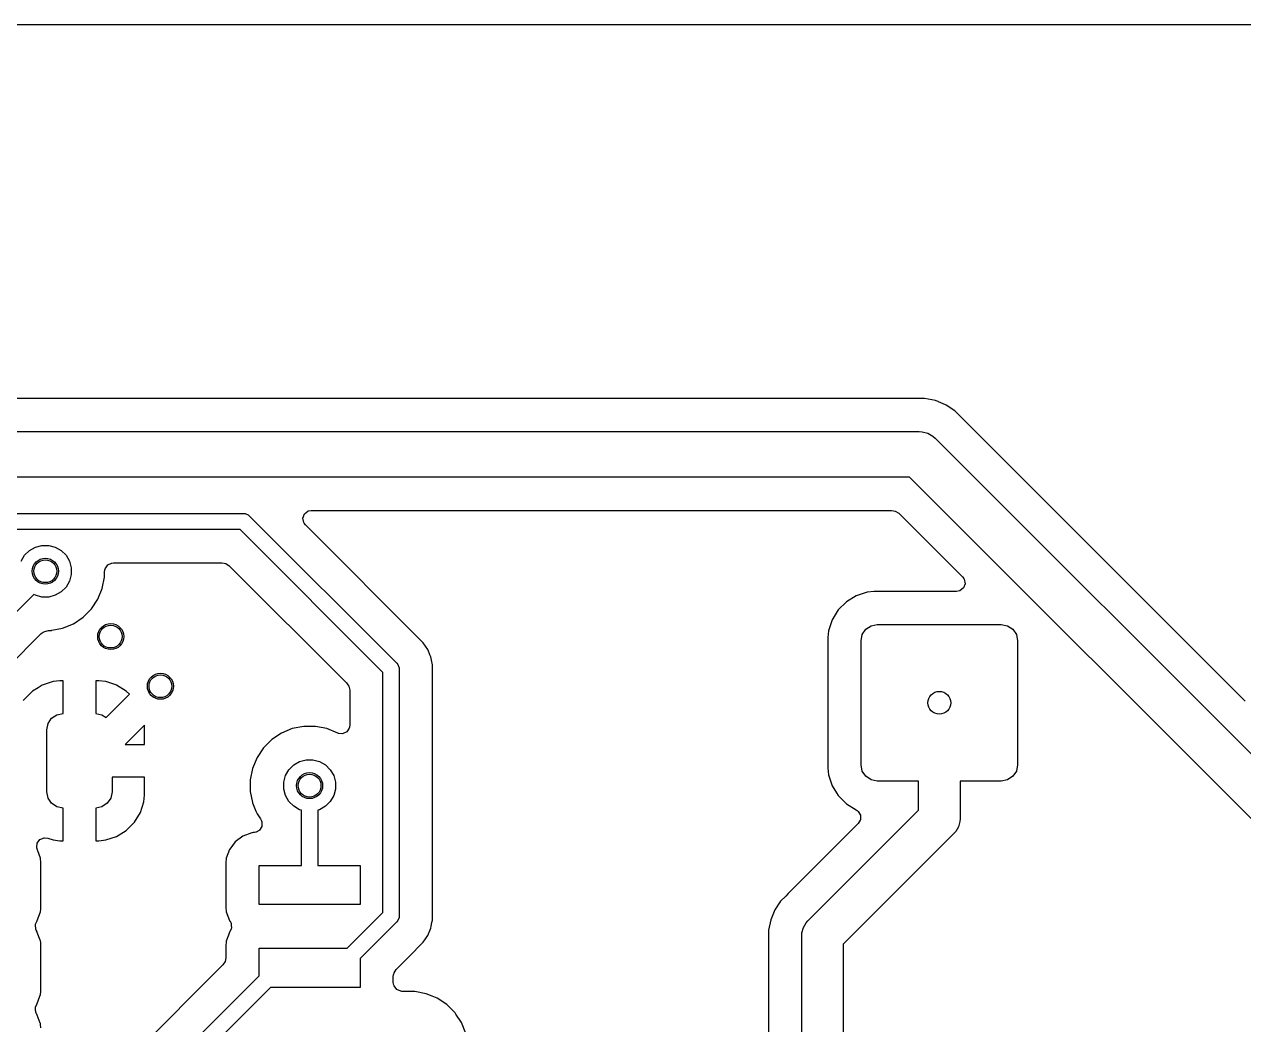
# Model space of a CAD drawing. Header units: inches. Extents: x -2.18 to 1.8, y 0.44 to 2.81.
# Drawn here: x 0.388 to 1.124, y 2.211 to 2.815 of the extents above; entities that cross this region are included whole.
import ezdxf

# ---------------------------------------------------------------- set-up
doc = ezdxf.new("R2010")
doc.units = ezdxf.units.IN
doc.header["$MEASUREMENT"] = 0
doc.layers.add('BLACK', color=250, linetype='CONTINUOUS')

msp = doc.modelspace()

# ---------------------------------------------------------------- linework, layer by layer
at = {"layer": 'BLACK', "linetype": 'CONTINUOUS'}
for p, q in [((-2.17418, 2.81459), (1.794, 2.81459)), ((0.93112, 2.5888), (0.2722, 2.5888)), ((0.93765, 2.5875), (0.93112, 2.5888)), ((0.93112, 2.5888), (0.93112, 2.5888)), ((0.93112, 2.5888), (0.93112, 2.5888)), ((0.93818, 2.58728), (0.93765, 2.5875)), ((0.93765, 2.5875), (0.93765, 2.5875)), ((0.93765, 2.5875), (0.93765, 2.5875)), ((0.93927, 2.58683), (0.93818, 2.58728)), ((0.93949, 2.58674), (0.93927, 2.58683)), ((0.93927, 2.58683), (0.93927, 2.58683)), ((0.9438, 2.58495), (0.93949, 2.58674)), ((0.93949, 2.58674), (0.93949, 2.58674)), ((0.93949, 2.58674), (0.93949, 2.58674)), ((0.94381, 2.58495), (0.9438, 2.58495)), ((0.94422, 2.58468), (0.94381, 2.58495)), ((0.94381, 2.58495), (0.94381, 2.58495)), ((0.94699, 2.58282), (0.94422, 2.58468)), ((0.94843, 2.58186), (0.94699, 2.58282)), ((0.94934, 2.58125), (0.94843, 2.58186)), ((1.07716, 2.45344), (0.94934, 2.58125)), ((0.94934, 2.58125), (0.94934, 2.58125)), ((0.26624, 2.56878), (0.9278, 2.56878)), ((0.9278, 2.56878), (0.92959, 2.56866)), ((0.92959, 2.56866), (0.93307, 2.56773)), ((0.93307, 2.56773), (0.93618, 2.56593)), ((0.93618, 2.56593), (0.93754, 2.56474)), ((0.93754, 2.56474), (1.18293, 2.31935)), ((0.92209, 2.54122), (0.26624, 2.54122)), ((1.15941, 2.3039), (0.92209, 2.54122)), ((0.37355, 2.51937), (0.52015, 2.51937)), ((0.52015, 2.51937), (0.52111, 2.51928)), ((0.52111, 2.51928), (0.52111, 2.51928)), ((0.52111, 2.51928), (0.52145, 2.51914)), ((0.52145, 2.51914), (0.52289, 2.51854)), ((0.52289, 2.51854), (0.52289, 2.51854)), ((0.52289, 2.51854), (0.52363, 2.51793)), ((0.52363, 2.51793), (0.61269, 2.42887)), ((0.55588, 2.51656), (0.55684, 2.51914)), ((0.55646, 2.51387), (0.55588, 2.51656)), ((0.55684, 2.51914), (0.55904, 2.52079)), ((0.55904, 2.52079), (0.55921, 2.52085)), ((0.55921, 2.52085), (0.55932, 2.52089)), ((0.55932, 2.52089), (0.56103, 2.5212)), ((0.56103, 2.5212), (0.91107, 2.5212)), ((0.91107, 2.5212), (0.91245, 2.521)), ((0.91245, 2.521), (0.91344, 2.52071)), ((0.91344, 2.52071), (0.91552, 2.51948)), ((0.91552, 2.51948), (0.9539, 2.48109)), ((0.51812, 2.50953), (0.37355, 2.50953)), ((0.60429, 2.42336), (0.51812, 2.50953)), ((0.55667, 2.51348), (0.55646, 2.51387)), ((0.55751, 2.51237), (0.55667, 2.51348)), ((0.62859, 2.44129), (0.55751, 2.51237)), ((0.38806, 2.49404), (0.39096, 2.49694)), ((0.39096, 2.49694), (0.39452, 2.499)), ((0.39452, 2.499), (0.3985, 2.50006)), ((0.3985, 2.50006), (0.40261, 2.50006)), ((0.40261, 2.50006), (0.40658, 2.499)), ((0.40658, 2.499), (0.41014, 2.49694)), ((0.41014, 2.49694), (0.41304, 2.49404)), ((0.386, 2.49048), (0.38806, 2.49404)), ((0.41304, 2.49404), (0.4151, 2.49048)), ((0.4151, 2.49048), (0.41616, 2.4865)), ((0.43669, 2.48589), (0.43818, 2.48821)), ((0.43818, 2.48821), (0.43823, 2.48825)), ((0.43823, 2.48825), (0.44039, 2.48933)), ((0.44039, 2.48933), (0.44069, 2.4894)), ((0.44069, 2.4894), (0.44173, 2.48951)), ((0.44173, 2.48951), (0.5071, 2.48951)), ((0.5071, 2.48951), (0.50847, 2.48931)), ((0.50847, 2.48931), (0.50947, 2.48902)), ((0.50947, 2.48902), (0.51155, 2.48779)), ((0.51155, 2.48779), (0.58235, 2.41699)), ((0.41616, 2.48239), (0.4151, 2.47842)), ((0.41616, 2.4865), (0.41616, 2.48239)), ((0.43494, 2.47402), (0.43632, 2.48093)), ((0.43632, 2.48393), (0.43652, 2.4853)), ((0.43632, 2.48093), (0.43632, 2.48393)), ((0.43652, 2.4853), (0.43669, 2.48589)), ((0.9539, 2.48109), (0.95473, 2.47998)), ((0.95473, 2.47998), (0.95493, 2.47963)), ((0.95493, 2.47963), (0.95495, 2.47959)), ((0.95495, 2.47959), (0.95553, 2.4769)), ((0.41304, 2.47486), (0.41014, 2.47196)), ((0.4151, 2.47842), (0.41304, 2.47486)), ((0.43225, 2.46751), (0.43494, 2.47402)), ((0.90061, 2.47226), (0.89652, 2.47185)), ((0.95038, 2.47226), (0.90061, 2.47226)), ((0.95209, 2.47257), (0.95038, 2.47226)), ((0.95237, 2.47268), (0.95209, 2.47257)), ((0.95457, 2.47433), (0.95237, 2.47268)), ((0.95237, 2.47268), (0.95237, 2.47268)), ((0.95553, 2.4769), (0.95457, 2.47433)), ((0.39353, 2.47047), (0.3657, 2.44264)), ((0.39452, 2.4699), (0.39353, 2.47047)), ((0.3985, 2.46884), (0.39452, 2.4699)), ((0.40261, 2.46884), (0.3985, 2.46884)), ((0.40658, 2.4699), (0.40261, 2.46884)), ((0.41014, 2.47196), (0.40658, 2.4699)), ((0.42833, 2.46165), (0.43225, 2.46751)), ((0.88395, 2.46599), (0.87901, 2.46105)), ((0.88989, 2.46965), (0.88395, 2.46599)), ((0.88395, 2.46599), (0.88395, 2.46599)), ((0.88395, 2.46599), (0.88395, 2.46599)), ((0.89652, 2.47185), (0.88989, 2.46965)), ((0.88989, 2.46965), (0.88989, 2.46965)), ((0.89652, 2.47185), (0.89652, 2.47185)), ((0.42335, 2.45667), (0.42833, 2.46165)), ((0.87901, 2.46105), (0.87535, 2.45511)), ((0.87901, 2.46105), (0.87901, 2.46105)), ((0.87901, 2.46105), (0.87901, 2.46105)), ((0.40455, 2.44877), (0.41098, 2.45006)), ((0.41098, 2.45006), (0.41749, 2.45275)), ((0.41749, 2.45275), (0.42335, 2.45667)), ((0.87535, 2.4551), (0.87315, 2.44848)), ((0.87535, 2.45511), (0.87535, 2.45511)), ((0.87535, 2.45511), (0.87535, 2.4551)), ((0.89564, 2.44936), (0.89883, 2.45149)), ((0.89883, 2.45149), (0.9026, 2.45224)), ((0.9026, 2.45224), (0.9774, 2.45224)), ((0.9774, 2.45224), (0.98117, 2.45149)), ((0.98117, 2.45149), (0.98436, 2.44936)), ((1.12121, 2.40939), (1.07716, 2.45344)), ((0.37812, 2.42675), (0.39813, 2.44676)), ((0.39813, 2.44676), (0.39924, 2.44759)), ((0.39924, 2.44759), (0.40015, 2.44808)), ((0.40015, 2.44808), (0.40249, 2.44868)), ((0.40249, 2.44868), (0.40424, 2.44868)), ((0.40424, 2.44868), (0.40455, 2.44877)), ((0.87315, 2.44848), (0.87274, 2.44439)), ((0.87274, 2.44439), (0.87274, 2.36561)), ((0.87315, 2.44848), (0.87315, 2.44848)), ((0.89276, 2.4424), (0.89351, 2.44617)), ((0.89351, 2.44617), (0.89564, 2.44936)), ((0.98436, 2.44936), (0.98649, 2.44617)), ((0.98649, 2.44617), (0.98724, 2.4424)), ((0.63131, 2.43721), (0.62859, 2.44129)), ((0.62859, 2.44129), (0.62859, 2.44129)), ((0.63134, 2.43717), (0.63131, 2.43721)), ((0.63141, 2.43699), (0.63134, 2.43717)), ((0.63153, 2.4367), (0.63141, 2.43699)), ((0.63264, 2.434), (0.63153, 2.4367)), ((0.89276, 2.3676), (0.89276, 2.4424)), ((0.98724, 2.4424), (0.98724, 2.3676)), ((0.61269, 2.42887), (0.6133, 2.42813)), ((0.6133, 2.42813), (0.61395, 2.42656)), ((0.63315, 2.43278), (0.63264, 2.434)), ((0.63264, 2.434), (0.63264, 2.434)), ((0.6332, 2.43267), (0.63315, 2.43278)), ((0.63315, 2.43278), (0.63315, 2.43278)), ((0.63315, 2.43278), (0.63315, 2.43278)), ((0.6336, 2.43065), (0.6332, 2.43267)), ((0.6332, 2.43267), (0.6332, 2.43267)), ((0.63415, 2.42785), (0.6336, 2.43065)), ((0.60429, 2.27834), (0.60429, 2.42336)), ((0.61395, 2.42656), (0.61404, 2.42635)), ((0.61404, 2.42635), (0.61413, 2.42539)), ((0.61413, 2.42539), (0.61413, 2.2763)), ((0.63415, 2.27876), (0.63415, 2.42785)), ((0.39616, 2.41408), (0.39282, 2.41202)), ((0.3987, 2.41564), (0.39616, 2.41408)), ((0.40525, 2.41782), (0.3987, 2.41564)), ((0.3987, 2.41564), (0.3987, 2.41564)), ((0.3987, 2.41564), (0.3987, 2.41564)), ((0.3987, 2.41564), (0.3987, 2.41564)), ((0.40929, 2.41823), (0.40525, 2.41782)), ((0.40525, 2.41782), (0.40525, 2.41782)), ((0.41126, 2.41823), (0.40929, 2.41823)), ((0.40929, 2.41823), (0.40929, 2.41823)), ((0.40929, 2.41823), (0.40929, 2.41823)), ((0.41126, 2.39854), (0.41126, 2.41823)), ((0.43291, 2.41823), (0.43094, 2.41823)), ((0.43094, 2.41823), (0.43094, 2.39854)), ((0.43696, 2.41782), (0.43291, 2.41823)), ((0.43291, 2.41823), (0.43291, 2.41823)), ((0.44317, 2.41576), (0.43696, 2.41782)), ((0.43696, 2.41782), (0.43696, 2.41782)), ((0.44351, 2.41564), (0.44317, 2.41576)), ((0.44938, 2.41202), (0.44351, 2.41564)), ((0.44351, 2.41564), (0.44351, 2.41564)), ((0.58235, 2.41699), (0.58318, 2.41588)), ((0.58318, 2.41588), (0.58367, 2.41497)), ((0.58367, 2.41497), (0.58427, 2.41263)), ((0.38864, 2.40785), (0.38712, 2.40649)), ((0.38879, 2.40801), (0.38864, 2.40785)), ((0.38883, 2.40803), (0.38879, 2.40801)), ((0.39282, 2.41202), (0.38883, 2.40803)), ((0.43721, 2.39613), (0.45124, 2.41016)), ((0.45124, 2.41016), (0.44938, 2.41202)), ((0.58427, 2.41263), (0.58427, 2.39163)), ((1.1245, 2.40609), (1.12121, 2.40939)), ((0.40749, 2.39779), (0.41126, 2.39854)), ((0.43094, 2.39854), (0.43471, 2.39779)), ((0.40142, 2.3887), (0.40217, 2.39247)), ((0.40217, 2.39247), (0.4043, 2.39566)), ((0.4043, 2.39566), (0.40749, 2.39779)), ((0.43471, 2.39779), (0.43721, 2.39613)), ((0.46039, 2.39147), (0.44876, 2.37984)), ((0.46047, 2.39067), (0.46039, 2.39147)), ((0.58427, 2.39163), (0.58407, 2.39025)), ((0.40142, 2.3513), (0.40142, 2.3887)), ((0.46047, 2.37984), (0.46047, 2.39067)), ((0.46047, 2.39067), (0.46047, 2.39067)), ((0.54306, 2.3867), (0.5372, 2.38278)), ((0.54957, 2.38939), (0.54306, 2.3867)), ((0.54306, 2.3867), (0.54306, 2.3867)), ((0.54306, 2.3867), (0.54306, 2.3867)), ((0.55648, 2.39077), (0.54957, 2.38939)), ((0.54957, 2.38939), (0.54957, 2.38939)), ((0.56352, 2.39077), (0.55648, 2.39077)), ((0.55648, 2.39077), (0.55648, 2.39077)), ((0.55648, 2.39077), (0.55648, 2.39077)), ((0.57043, 2.38939), (0.56352, 2.39077)), ((0.56352, 2.39077), (0.56352, 2.39077)), ((0.56352, 2.39077), (0.56352, 2.39077)), ((0.57705, 2.38665), (0.57043, 2.38939)), ((0.57043, 2.38939), (0.57043, 2.38939)), ((0.57706, 2.38666), (0.57705, 2.38665)), ((0.57744, 2.3865), (0.57706, 2.38666)), ((0.5775, 2.38648), (0.57744, 2.3865)), ((0.57761, 2.38645), (0.5775, 2.38648)), ((0.57982, 2.38625), (0.57761, 2.38645)), ((0.57993, 2.38627), (0.57982, 2.38625)), ((0.58243, 2.38741), (0.57993, 2.38627)), ((0.57993, 2.38627), (0.57993, 2.38627)), ((0.58392, 2.38973), (0.58243, 2.38741)), ((0.58407, 2.39025), (0.58392, 2.38973)), ((0.44876, 2.37984), (0.46047, 2.37984)), ((0.53222, 2.3778), (0.5283, 2.37194)), ((0.5372, 2.38278), (0.53222, 2.3778)), ((0.5283, 2.37194), (0.52561, 2.36543)), ((0.5283, 2.37194), (0.5283, 2.37194)), ((0.5283, 2.37194), (0.5283, 2.37194)), ((0.55041, 2.36749), (0.55397, 2.36955)), ((0.55397, 2.36955), (0.55794, 2.37061)), ((0.55794, 2.37061), (0.56206, 2.37061)), ((0.56206, 2.37061), (0.56603, 2.36955)), ((0.56603, 2.36955), (0.56959, 2.36749)), ((0.52561, 2.36543), (0.52423, 2.35852)), ((0.52561, 2.36543), (0.52561, 2.36543)), ((0.54545, 2.36103), (0.54751, 2.36459)), ((0.54751, 2.36459), (0.55041, 2.36749)), ((0.56959, 2.36749), (0.57249, 2.36459)), ((0.57249, 2.36459), (0.57455, 2.36103)), ((0.87274, 2.36561), (0.87315, 2.36152)), ((0.89351, 2.36383), (0.89276, 2.3676)), ((0.89564, 2.36064), (0.89351, 2.36383)), ((0.98649, 2.36383), (0.98436, 2.36064)), ((0.98724, 2.3676), (0.98649, 2.36383)), ((0.46047, 2.36016), (0.44079, 2.36016)), ((0.44079, 2.36016), (0.44079, 2.3513)), ((0.46047, 2.34933), (0.46047, 2.36016)), ((0.52423, 2.35852), (0.52423, 2.35852)), ((0.52423, 2.35852), (0.52423, 2.35148)), ((0.54439, 2.35706), (0.54545, 2.36103)), ((0.54439, 2.35294), (0.54439, 2.35706)), ((0.57455, 2.36103), (0.57561, 2.35706)), ((0.57561, 2.35706), (0.57561, 2.35294)), ((0.87315, 2.36152), (0.87315, 2.36152)), ((0.87315, 2.36152), (0.87535, 2.3549)), ((0.87535, 2.3549), (0.87535, 2.35489)), ((0.87535, 2.35489), (0.87535, 2.35489)), ((0.87535, 2.35489), (0.87798, 2.35063)), ((0.89883, 2.35851), (0.89564, 2.36064)), ((0.9026, 2.35776), (0.89883, 2.35851)), ((0.9275, 2.35776), (0.9026, 2.35776)), ((0.9275, 2.34018), (0.9275, 2.35776)), ((0.9774, 2.35776), (0.9525, 2.35776)), ((0.9525, 2.35776), (0.9525, 2.335)), ((0.98117, 2.35851), (0.9774, 2.35776)), ((0.98436, 2.36064), (0.98117, 2.35851)), ((0.40217, 2.34753), (0.40142, 2.3513)), ((0.4043, 2.34434), (0.40217, 2.34753)), ((0.44004, 2.34753), (0.4379, 2.34434)), ((0.44079, 2.3513), (0.44004, 2.34753)), ((0.46006, 2.34529), (0.46047, 2.34933)), ((0.46047, 2.34933), (0.46047, 2.34933)), ((0.52423, 2.35148), (0.52423, 2.35148)), ((0.52423, 2.35148), (0.52423, 2.35148)), ((0.52423, 2.35148), (0.52555, 2.34484)), ((0.54545, 2.34897), (0.54439, 2.35294)), ((0.54751, 2.34541), (0.54545, 2.34897)), ((0.57455, 2.34897), (0.57249, 2.34541)), ((0.57561, 2.35294), (0.57455, 2.34897)), ((0.87798, 2.35063), (0.87901, 2.34895)), ((0.87901, 2.34895), (0.87901, 2.34895)), ((0.87901, 2.34895), (0.87901, 2.34895)), ((0.87901, 2.34895), (0.87901, 2.34895)), ((0.87901, 2.34895), (0.88395, 2.34401)), ((0.40749, 2.34221), (0.4043, 2.34434)), ((0.41126, 2.34146), (0.40749, 2.34221)), ((0.41126, 2.32177), (0.41126, 2.34146)), ((0.43471, 2.34221), (0.43094, 2.34146)), ((0.43094, 2.34146), (0.43094, 2.32177)), ((0.4379, 2.34434), (0.43471, 2.34221)), ((0.45789, 2.33874), (0.46006, 2.34529)), ((0.46006, 2.34529), (0.46006, 2.34529)), ((0.52555, 2.34484), (0.52561, 2.34457)), ((0.52561, 2.34457), (0.52561, 2.34457)), ((0.52561, 2.34457), (0.52765, 2.33963)), ((0.52765, 2.33963), (0.5283, 2.33806)), ((0.55041, 2.34251), (0.54751, 2.34541)), ((0.55397, 2.34045), (0.55041, 2.34251)), ((0.55508, 2.34015), (0.55397, 2.34045)), ((0.55508, 2.30681), (0.55508, 2.34015)), ((0.56603, 2.34045), (0.56492, 2.34015)), ((0.56492, 2.34015), (0.56492, 2.30681)), ((0.56959, 2.34251), (0.56603, 2.34045)), ((0.57249, 2.34541), (0.56959, 2.34251)), ((0.86069, 2.27337), (0.9275, 2.34018)), ((0.88395, 2.34401), (0.88395, 2.34401)), ((0.88395, 2.34401), (0.88395, 2.34401)), ((0.88395, 2.34401), (0.88395, 2.34401)), ((0.88395, 2.34401), (0.88395, 2.34401)), ((0.88395, 2.34401), (0.88395, 2.34401)), ((0.88395, 2.34401), (0.88976, 2.34043)), ((0.88976, 2.34043), (0.89042, 2.33994)), ((0.89042, 2.33994), (0.89097, 2.33946)), ((0.44938, 2.32798), (0.45426, 2.33286)), ((0.45426, 2.33286), (0.45789, 2.33874)), ((0.45789, 2.33874), (0.45789, 2.33874)), ((0.5283, 2.33806), (0.5283, 2.33806)), ((0.5283, 2.33806), (0.5283, 2.33806)), ((0.5283, 2.33806), (0.53038, 2.33494)), ((0.53038, 2.33494), (0.53098, 2.33369)), ((0.53098, 2.33369), (0.53115, 2.33317)), ((0.53115, 2.33317), (0.5312, 2.33042)), ((0.89097, 2.33946), (0.89244, 2.33713)), ((0.89234, 2.33415), (0.89112, 2.33211)), ((0.89241, 2.33438), (0.89234, 2.33415)), ((0.89244, 2.33713), (0.89241, 2.33438)), ((0.95239, 2.33337), (0.95155, 2.33022)), ((0.9525, 2.335), (0.95239, 2.33337)), ((0.44351, 2.32436), (0.44938, 2.32798)), ((0.52519, 2.32657), (0.5198, 2.32456)), ((0.5253, 2.32659), (0.52519, 2.32657)), ((0.52545, 2.3266), (0.5253, 2.32659)), ((0.52599, 2.32666), (0.52545, 2.3266)), ((0.52682, 2.32675), (0.52599, 2.32666)), ((0.52764, 2.32691), (0.52682, 2.32675)), ((0.52773, 2.32694), (0.52764, 2.32691)), ((0.52966, 2.328), (0.52773, 2.32694)), ((0.52975, 2.32808), (0.52966, 2.328)), ((0.5312, 2.33042), (0.52975, 2.32808)), ((0.52975, 2.32808), (0.52975, 2.32808)), ((0.89112, 2.33211), (0.86996, 2.31095)), ((0.94884, 2.32616), (0.88203, 2.25935)), ((0.94992, 2.32739), (0.94884, 2.32616)), ((0.95155, 2.33022), (0.94992, 2.32739)), ((0.39545, 2.31757), (0.39565, 2.32031)), ((0.39548, 2.31743), (0.39545, 2.31757)), ((0.39565, 2.32031), (0.3973, 2.32251)), ((0.3973, 2.32251), (0.39987, 2.32348)), ((0.39987, 2.32348), (0.40012, 2.32349)), ((0.40012, 2.32349), (0.40201, 2.32326)), ((0.40201, 2.32326), (0.40525, 2.32218)), ((0.40525, 2.32218), (0.40525, 2.32218)), ((0.40525, 2.32218), (0.40929, 2.32177)), ((0.40929, 2.32177), (0.41126, 2.32177)), ((0.41126, 2.32177), (0.41126, 2.32177)), ((0.43094, 2.32177), (0.43291, 2.32177)), ((0.43291, 2.32177), (0.43696, 2.32218)), ((0.43291, 2.32177), (0.43291, 2.32177)), ((0.43291, 2.32177), (0.43291, 2.32177)), ((0.43696, 2.32218), (0.44351, 2.32436)), ((0.44351, 2.32436), (0.44351, 2.32436)), ((0.51519, 2.32111), (0.51181, 2.3166)), ((0.5198, 2.32456), (0.51519, 2.32111)), ((0.5198, 2.32456), (0.5198, 2.32456)), ((0.5198, 2.32456), (0.5198, 2.32456)), ((0.3956, 2.31688), (0.39548, 2.31743)), ((0.39563, 2.31673), (0.3956, 2.31688)), ((0.39583, 2.31606), (0.39563, 2.31673)), ((0.39598, 2.31566), (0.39583, 2.31606)), ((0.39767, 2.31112), (0.39598, 2.31566)), ((0.39768, 2.31111), (0.39767, 2.31112)), ((0.39773, 2.31065), (0.39768, 2.31111)), ((0.3979, 2.30901), (0.39773, 2.31065)), ((0.39773, 2.31065), (0.39773, 2.31065)), ((0.5097, 2.31085), (0.50947, 2.30873)), ((0.50972, 2.31111), (0.5097, 2.311)), ((0.5097, 2.311), (0.5097, 2.31085)), ((0.51174, 2.3165), (0.50972, 2.31111)), ((0.51181, 2.3166), (0.51174, 2.3165)), ((0.86996, 2.31095), (0.8488, 2.28979)), ((0.39793, 2.30873), (0.3979, 2.30901)), ((0.39793, 2.28127), (0.39793, 2.30873)), ((0.39793, 2.30873), (0.39793, 2.30873)), ((0.50947, 2.30873), (0.50947, 2.28127)), ((0.52949, 2.28319), (0.52949, 2.30681)), ((0.52949, 2.30681), (0.55508, 2.30681)), ((0.56492, 2.30681), (0.59051, 2.30681)), ((0.59051, 2.30681), (0.59051, 2.28319)), ((0.84734, 2.28833), (0.84427, 2.28526)), ((0.8488, 2.28979), (0.84734, 2.28833)), ((0.39785, 2.28051), (0.39793, 2.28127)), ((0.39793, 2.28127), (0.39793, 2.28127)), ((0.50947, 2.28127), (0.5097, 2.27915)), ((0.59051, 2.28319), (0.52949, 2.28319)), ((0.84427, 2.28526), (0.84071, 2.27993)), ((0.84427, 2.28526), (0.84427, 2.28526)), ((0.39552, 2.27331), (0.39566, 2.2735)), ((0.39566, 2.2735), (0.39763, 2.27876)), ((0.39763, 2.27876), (0.39768, 2.27889)), ((0.39768, 2.27889), (0.39785, 2.28051)), ((0.39768, 2.27889), (0.39768, 2.27889)), ((0.39768, 2.27889), (0.39768, 2.27889)), ((0.5097, 2.27915), (0.5097, 2.279)), ((0.5097, 2.279), (0.50972, 2.27889)), ((0.50972, 2.27889), (0.50972, 2.27889)), ((0.50972, 2.27889), (0.50972, 2.27889)), ((0.50972, 2.27889), (0.50972, 2.27889)), ((0.50972, 2.27889), (0.51174, 2.2735)), ((0.51174, 2.2735), (0.51174, 2.27349)), ((0.51174, 2.27349), (0.51175, 2.27348)), ((0.51175, 2.27348), (0.5119, 2.27319)), ((0.58276, 2.25681), (0.60429, 2.27834)), ((0.6133, 2.27357), (0.61269, 2.27282)), ((0.61404, 2.27534), (0.6133, 2.27357)), ((0.61413, 2.2763), (0.61404, 2.27534)), ((0.61404, 2.27534), (0.61404, 2.27534)), ((0.63385, 2.27234), (0.63415, 2.27384)), ((0.63415, 2.27384), (0.63415, 2.27876)), ((0.83826, 2.27401), (0.83701, 2.26773)), ((0.84071, 2.27993), (0.83826, 2.27401)), ((0.83826, 2.27401), (0.83826, 2.27401)), ((0.84071, 2.27993), (0.84071, 2.27993)), ((0.39458, 2.27105), (0.39466, 2.27142)), ((0.39478, 2.26831), (0.39458, 2.27105)), ((0.39458, 2.27105), (0.39458, 2.27105)), ((0.39466, 2.27142), (0.39552, 2.27331)), ((0.39499, 2.26773), (0.39478, 2.26831)), ((0.39556, 2.2667), (0.39499, 2.26773)), ((0.39555, 2.26669), (0.39556, 2.2667)), ((0.39565, 2.26653), (0.39555, 2.26669)), ((0.39566, 2.26651), (0.39565, 2.26653)), ((0.39566, 2.2665), (0.39566, 2.26651)), ((0.39568, 2.26648), (0.39566, 2.2665)), ((0.39566, 2.2665), (0.39566, 2.2665)), ((0.39566, 2.2665), (0.39566, 2.2665)), ((0.39569, 2.26642), (0.39568, 2.26648)), ((0.39746, 2.26169), (0.39569, 2.26642)), ((0.51174, 2.2665), (0.51104, 2.26463)), ((0.51188, 2.26669), (0.51174, 2.2665)), ((0.51274, 2.26858), (0.51188, 2.26669)), ((0.5119, 2.27319), (0.5119, 2.27319)), ((0.5119, 2.27319), (0.51202, 2.27308)), ((0.51202, 2.27308), (0.51241, 2.27227)), ((0.51241, 2.27227), (0.51262, 2.27169)), ((0.51262, 2.27169), (0.51267, 2.27099)), ((0.51267, 2.27099), (0.5127, 2.27091)), ((0.5127, 2.27091), (0.51269, 2.27078)), ((0.51269, 2.27078), (0.51282, 2.26895)), ((0.51282, 2.26895), (0.51274, 2.26858)), ((0.61269, 2.27282), (0.59051, 2.25064)), ((0.63131, 2.26449), (0.6332, 2.26902)), ((0.6332, 2.26902), (0.63341, 2.27011)), ((0.63341, 2.27011), (0.63385, 2.27234)), ((0.83701, 2.26773), (0.83701, 2.17448)), ((0.85703, 2.26453), (0.85713, 2.26616)), ((0.85713, 2.26616), (0.85798, 2.26931)), ((0.85798, 2.26931), (0.85961, 2.27214)), ((0.85961, 2.27214), (0.86069, 2.27337)), ((0.39759, 2.26135), (0.39746, 2.26169)), ((0.39766, 2.26119), (0.39759, 2.26135)), ((0.39768, 2.26111), (0.39766, 2.26119)), ((0.3977, 2.26102), (0.39768, 2.26111)), ((0.3977, 2.26085), (0.3977, 2.26102)), ((0.39775, 2.2604), (0.3977, 2.26085)), ((0.39793, 2.25873), (0.39775, 2.2604)), ((0.39793, 2.23127), (0.39793, 2.25873)), ((0.39793, 2.25873), (0.39793, 2.25873)), ((0.50964, 2.26034), (0.50947, 2.25873)), ((0.50947, 2.25873), (0.50947, 2.25117)), ((0.50972, 2.26111), (0.50964, 2.26034)), ((0.50964, 2.26034), (0.50964, 2.26034)), ((0.51104, 2.26463), (0.50972, 2.26111)), ((0.50972, 2.26111), (0.50972, 2.26111)), ((0.51104, 2.26463), (0.51104, 2.26463)), ((0.61967, 2.25148), (0.62859, 2.2604)), ((0.62859, 2.2604), (0.63131, 2.26449)), ((0.85703, 2.16327), (0.85703, 2.26453)), ((0.88203, 2.25935), (0.88203, 2.16327)), ((0.52949, 2.24015), (0.52949, 2.25681)), ((0.52949, 2.25681), (0.58276, 2.25681)), ((0.61225, 2.24407), (0.61967, 2.25148)), ((0.50775, 2.24672), (0.43369, 2.17267)), ((0.50898, 2.2488), (0.50775, 2.24672)), ((0.50927, 2.24979), (0.50898, 2.2488)), ((0.50947, 2.25117), (0.50927, 2.24979)), ((0.59051, 2.25064), (0.59051, 2.23319)), ((0.61102, 2.24199), (0.61225, 2.24407)), ((0.41465, 2.12531), (0.52949, 2.24015)), ((0.61053, 2.23962), (0.61073, 2.241)), ((0.61053, 2.23613), (0.61053, 2.23962)), ((0.61073, 2.241), (0.61075, 2.24105)), ((0.61075, 2.24105), (0.61102, 2.24199)), ((0.39768, 2.22889), (0.39788, 2.23075)), ((0.39788, 2.23076), (0.39789, 2.23086)), ((0.39788, 2.23075), (0.39788, 2.23076)), ((0.39789, 2.23086), (0.39793, 2.23127)), ((0.39793, 2.23127), (0.39793, 2.23127)), ((0.53645, 2.23319), (0.42017, 2.11691)), ((0.59051, 2.23319), (0.53645, 2.23319)), ((0.61081, 2.2345), (0.61053, 2.23613)), ((0.61095, 2.2341), (0.61081, 2.2345)), ((0.61256, 2.23186), (0.61095, 2.2341)), ((0.61512, 2.23086), (0.61256, 2.23186)), ((0.61574, 2.2308), (0.61512, 2.23086)), ((0.6159, 2.23079), (0.61574, 2.2308)), ((0.61634, 2.23077), (0.6159, 2.23079)), ((0.61648, 2.23077), (0.61634, 2.23077)), ((0.62352, 2.23077), (0.61648, 2.23077)), ((0.61648, 2.23077), (0.61648, 2.23077)), ((0.63043, 2.22939), (0.62352, 2.23077)), ((0.62352, 2.23077), (0.62352, 2.23077)), ((0.62352, 2.23077), (0.62352, 2.23077)), ((0.63398, 2.22792), (0.63043, 2.22939)), ((0.63043, 2.22939), (0.63043, 2.22939)), ((0.63043, 2.22939), (0.63043, 2.22939)), ((0.63043, 2.22939), (0.63043, 2.22939)), ((0.39466, 2.22142), (0.39552, 2.22331)), ((0.39552, 2.22331), (0.39559, 2.2234)), ((0.39559, 2.2234), (0.39566, 2.2235)), ((0.39566, 2.2235), (0.39732, 2.22792)), ((0.39732, 2.22792), (0.39768, 2.22889)), ((0.39768, 2.22889), (0.39768, 2.22889)), ((0.39768, 2.22889), (0.39768, 2.22889)), ((0.63694, 2.2267), (0.63398, 2.22792)), ((0.6428, 2.22278), (0.63694, 2.2267)), ((0.63694, 2.2267), (0.63694, 2.2267)), ((0.63694, 2.2267), (0.63694, 2.2267)), ((0.64778, 2.2178), (0.6428, 2.22278)), ((0.39458, 2.22105), (0.3946, 2.22112)), ((0.39471, 2.21922), (0.39458, 2.22105)), ((0.39458, 2.22105), (0.39458, 2.22105)), ((0.3946, 2.22112), (0.39466, 2.22142)), ((0.3947, 2.21909), (0.39471, 2.21922)), ((0.39473, 2.21901), (0.3947, 2.21909)), ((0.39478, 2.21831), (0.39473, 2.21901)), ((0.39499, 2.21773), (0.39478, 2.21831)), ((0.39538, 2.21692), (0.39499, 2.21773)), ((0.39557, 2.21675), (0.39538, 2.21692)), ((0.39555, 2.21669), (0.39558, 2.21671)), ((0.39566, 2.21652), (0.39555, 2.21669)), ((0.39558, 2.21671), (0.39557, 2.21675)), ((0.39566, 2.21651), (0.39566, 2.21652)), ((0.39566, 2.2165), (0.39566, 2.21651)), ((0.39569, 2.21643), (0.39566, 2.2165)), ((0.39566, 2.2165), (0.39566, 2.2165)), ((0.39566, 2.2165), (0.39566, 2.2165)), ((0.3957, 2.21642), (0.39569, 2.21643)), ((0.39747, 2.21167), (0.3957, 2.21642)), ((0.64827, 2.21707), (0.64778, 2.2178)), ((0.64778, 2.2178), (0.64778, 2.2178)), ((0.64778, 2.2178), (0.64778, 2.2178)), ((0.6517, 2.21194), (0.64827, 2.21707)), ((0.39759, 2.21135), (0.39747, 2.21167)), ((0.39766, 2.21119), (0.39759, 2.21135)), ((0.39768, 2.21111), (0.39766, 2.21119)), ((0.3977, 2.21103), (0.39768, 2.21111)), ((0.3977, 2.21085), (0.3977, 2.21103)), ((0.39771, 2.21081), (0.3977, 2.21085)), ((0.39792, 2.20884), (0.39771, 2.21081)), ((0.39771, 2.21081), (0.39771, 2.21081)), ((0.65439, 2.20543), (0.6517, 2.21194)), ((0.6517, 2.21194), (0.6517, 2.21194)), ((0.6517, 2.21194), (0.6517, 2.21194))]:
    msp.add_line(p, q, dxfattribs=at)
at = {"layer": 'BLACK'}
for centre, radius in [((0.40055, 2.48445), 0.00787), ((0.44, 2.445), 0.00787), ((0.47, 2.415), 0.00787), ((0.94, 2.405), 0.00689), ((0.56, 2.355), 0.00787)]:
    msp.add_circle(centre, radius, dxfattribs=at)
at = {"layer": 'WHITE'}
for centre in [(0.40055, 2.48445), (0.44, 2.445), (0.47, 2.415), (0.94, 2.405), (0.56, 2.355)]:
    msp.add_circle(centre, 0.00689, dxfattribs=at)

doc.saveas('drawing.dxf')
